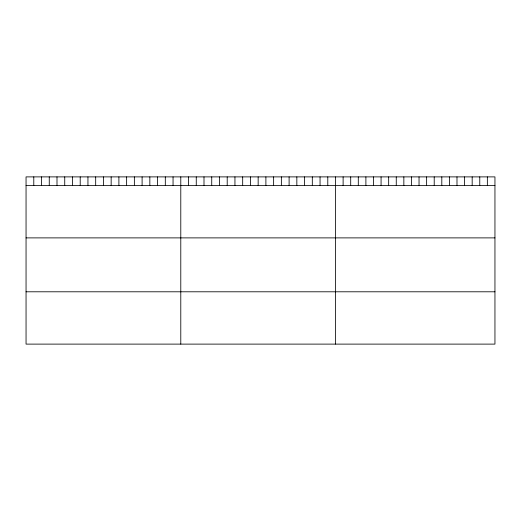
<?xml version="1.0" encoding="UTF-8"?>
<svg xmlns="http://www.w3.org/2000/svg" width="521" height="521" viewBox="0 0 521 521"><rect width="100%" height="100%" fill="white"/><g stroke="black" fill="none" stroke-linecap="round" stroke-linejoin="round"><path stroke-width="0.78" d="M494.95 185.567L494.95 344.114L26.05 344.114L26.05 176.886L494.95 176.886L494.95 185.567L26.05 185.567M26.05 237.889L494.95 237.889M26.05 291.793L494.95 291.793M487.356 176.886L487.356 185.567M479.769 176.886L479.769 185.567M472.176 176.886L472.176 185.567M464.582 176.886L464.582 185.567M456.989 176.886L456.989 185.567M449.402 176.886L449.402 185.567M441.808 176.886L441.808 185.567M434.214 176.886L434.214 185.567M426.627 176.886L426.627 185.567M419.034 176.886L419.034 185.567M411.44 176.886L411.44 185.567M403.847 176.886L403.847 185.567M396.26 176.886L396.26 185.567M388.666 176.886L388.666 185.567M381.072 176.886L381.072 185.567M373.485 176.886L373.485 185.567M365.892 176.886L365.892 185.567M358.298 176.886L358.298 185.567M350.705 176.886L350.705 185.567M343.118 176.886L343.118 185.567M335.524 176.886L335.524 344.114M327.787 176.886L327.787 185.567M320.05 176.886L320.05 185.567M312.313 176.886L312.313 185.567M304.577 176.886L304.577 185.567M296.84 176.886L296.84 185.567M289.103 176.886L289.103 185.567M281.366 176.886L281.366 185.567M273.629 176.886L273.629 185.567M265.892 176.886L265.892 185.567M258.155 176.886L258.155 185.567M250.419 176.886L250.419 185.567M242.682 176.886L242.682 185.567M234.945 176.886L234.945 185.567M227.208 176.886L227.208 185.567M219.471 176.886L219.471 185.567M211.734 176.886L211.734 185.567M203.998 176.886L203.998 185.567M196.261 176.886L196.261 185.567M188.524 176.886L188.524 185.567M180.787 176.886L180.787 344.114M173.05 176.886L173.05 185.567M165.313 176.886L165.313 185.567M157.576 176.886L157.576 185.567M149.84 176.886L149.84 185.567M142.103 176.886L142.103 185.567M134.366 176.886L134.366 185.567M126.629 176.886L126.629 185.567M118.892 176.886L118.892 185.567M111.155 176.886L111.155 185.567M103.419 176.886L103.419 185.567M95.682 176.886L95.682 185.567M87.945 176.886L87.945 185.567M80.208 176.886L80.208 185.567M72.471 176.886L72.471 185.567M64.734 176.886L64.734 185.567M56.997 176.886L56.997 185.567M49.261 176.886L49.261 185.567M41.524 176.886L41.524 185.567M33.787 176.886L33.787 185.567"/></g></svg>
